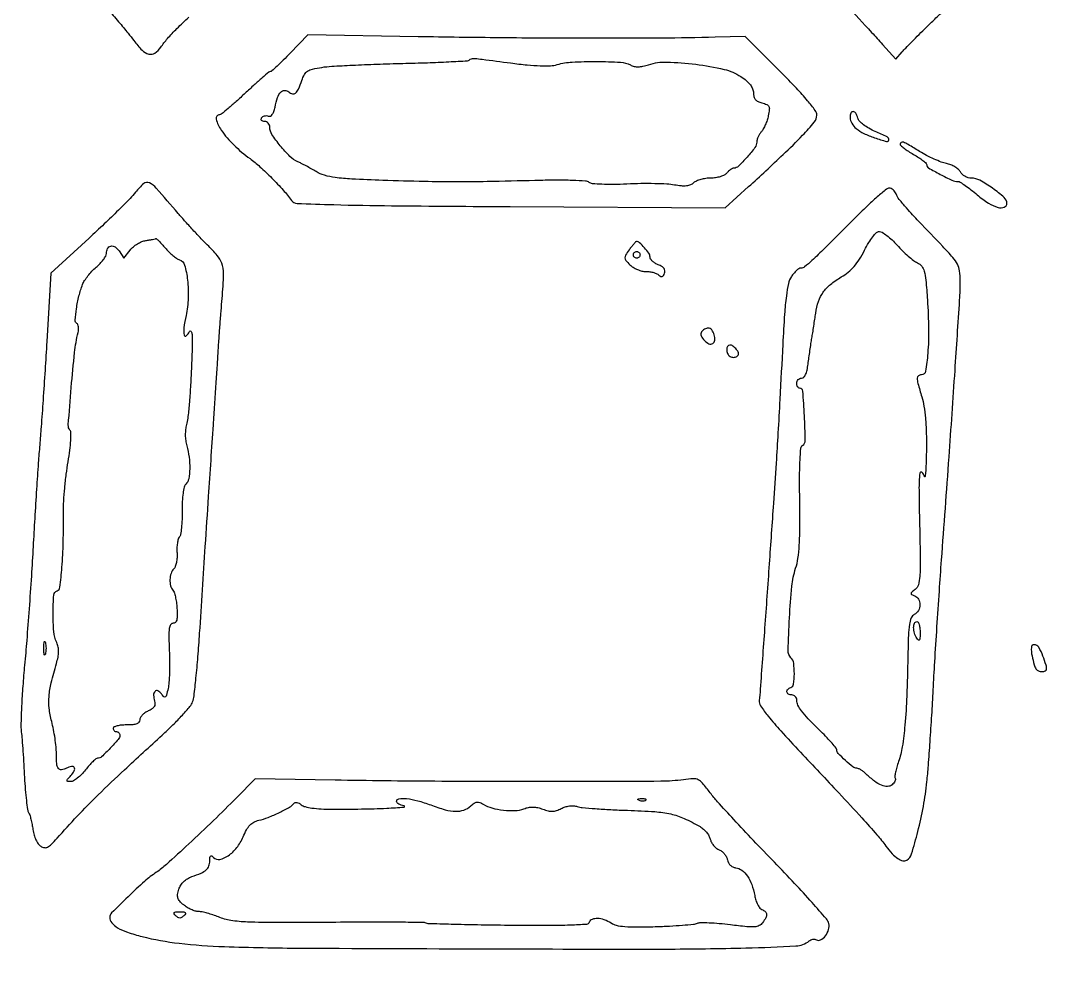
# Model space of a CAD drawing. Extents: x 0 to 5034, y 0 to 2560.
# Drawn here: x 2613.4 to 2927.1, y 478.7 to 762.2 of the extents above; entities that cross this region are included whole.
import ezdxf

# ---------------------------------------------------------------- set-up
doc = ezdxf.new("R2010")
doc.units = 0

msp = doc.modelspace()

# ---------------------------------------------------------------- linework, layer by layer
for points in [[(2860.86603, 766.920598, -0.000394), (2868.453569, 758.703838, -0.003579), (2871.73584, 755.092218), (2875.684435, 750.684435), (2877.592218, 752.856536, -0.011627), (2878.664834, 754.021955, -0.0027), (2880.523287, 755.928564, -0.002785), (2882.687347, 758.10052, -0.002724), (2884.891312, 760.264318, 0.001009), (2887.367545, 762.678797, 0.00056), (2890.377738, 765.632404, 0.000559)], [(2639.322231, 765.728812, -0.004003), (2642.646833, 761.888761, -0.003952), (2645.516163, 758.466006, -0.0148), (2647.236605, 756.25, 0.037115), (2649.677683, 753.379717, 0.138007), (2651.720383, 752.216772, 0.209341), (2653.551757, 752.530103, 0.098556), (2655.295026, 754.25, -0.03149), (2657.304685, 756.846767, -0.015834), (2660.141228, 759.8718, -0.013608), (2663.719187, 763.263384, -0.008801)], [(2965.823138, 296.950338, 0.000003), (2953.304453, 297.056861, 0.000012)]]:
    msp.add_lwpolyline(points, format="xyb")
for points in [[(2694.098098, 752.509704, -0.005726), (2692.034392, 750.39639, -0.008683), (2690.187545, 748.611078, -0.004174), (2688.592456, 747.146568, -0.175988), (2688.169813, 746.974816, 0.167067), (2687.730475, 746.805091, 0.002677), (2685.674088, 745.055053, 0.0067), (2683.301794, 742.958203, 0.004353), (2680.614317, 740.474816, -0.005449), (2677.917184, 737.993439, -0.008277), (2675.514747, 735.901977, -0.003869), (2673.443057, 734.185097, -0.172758), (2672.923334, 734, 0.492031), (2671.910552, 732.685006, 0.08736), (2673.434072, 729.384771, 0.047699), (2677.191487, 724.942728, 0.036632), (2682.053715, 720.846129, -0.027473), (2685.019005, 718.439155, -0.012949), (2688.586111, 715.030597, -0.012969), (2692.007184, 711.404325, -0.02475), (2694.528375, 708.292082, 0.228327), (2696.144641, 707.429013, 0.003399), (2707.167286, 707.046235, 0.004771), (2724.50983, 706.727577, 0.000681), (2760.0744, 706.461943), (2824.570226, 706.068037), (2831.535113, 712.443326, 0.003017), (2841.912574, 722.058038, 0.013734), (2847.761499, 727.853012, 0.018234), (2851.253174, 731.785428, 0.174138), (2852, 733.864751, 0.159882), (2851.53211, 735.290584, 0.015186), (2849.238583, 738.218279, 0.015661), (2845.893608, 741.98457, 0.006906), (2841.25, 746.760484), (2830.5, 757.515491), (2821.5, 757.262368, -0.005502), (2805.440087, 756.987493, -0.001984), (2782.600775, 756.938573, -0.001942), (2757.199322, 757.083636, -0.002094), (2732.428285, 757.425059), (2699.356571, 758.019409)], [(2760.201599, 749.536402, 0.008015), (2765.178106, 748.954968, 0.016491), (2769.090644, 748.691253, 0.020591), (2772.112186, 748.711964, 0.057882), (2774.194997, 749.055924, -0.056724), (2778.624383, 749.797911, -0.014501), (2785.904849, 749.970109, -0.011569), (2793.151183, 749.763613, -0.110388), (2796.11471, 748.938609, 0.066132), (2797.229381, 748.519902, 0.060936), (2798.446673, 748.390961, 0.049955), (2799.861207, 748.555812, 0.025738), (2801.582235, 749.02714, -0.087448), (2807.053486, 749.822289, -0.024505), (2815.699442, 749.136699, -0.024392), (2824.224223, 747.612697, -0.089973), (2829.232594, 745.464775, -0.027339), (2830.931149, 744.202056, -0.054676), (2832.09166, 742.99953, -0.070591), (2832.768255, 741.810755, -0.094399), (2833, 740.59422, 0.064717), (2833.148057, 739.455129, 0.112057), (2833.588258, 738.613063, 0.104394), (2834.374642, 738.005405, 0.051031), (2835.571338, 737.571451, -0.040031), (2836.983515, 737.094169, -0.179295), (2837.605439, 736.502158, -0.14409), (2837.765242, 735.56563, -0.023039), (2837.460044, 733.713043, -0.027146), (2837.096775, 732.36712, -0.022532), (2836.570003, 730.980076, -0.023117), (2835.969963, 729.751222, -0.055302), (2835.388706, 728.921259, 0.041557), (2834.857171, 728.204933, 0.033601), (2834.407932, 727.358909, 0.034733), (2834.098939, 726.516404, 0.070638), (2834, 725.819573, -0.162007), (2833.464959, 724.211627, -0.019895), (2831.096892, 721.296578, -0.018596), (2828.508267, 718.568667, -0.196056), (2827.113747, 718, 0.118667), (2826.695337, 717.899279, 0.036193), (2826.13443, 717.559375, 0.033966), (2825.540465, 717.074054, 0.031283), (2825, 716.5, -0.103805), (2824.274157, 715.923525, -0.040291), (2823.078333, 715.440625, -0.0377), (2821.656168, 715.110791, -0.038151), (2820.206296, 715, 0.035392), (2818.731787, 714.895496, 0.032071), (2817.236191, 714.583548, 0.033559), (2815.932875, 714.127143, 0.082128), (2815.078741, 713.582291, -0.083849), (2814.101107, 712.96335, -0.071327), (2812.917957, 712.655332, -0.0524), (2811.390002, 712.643769, -0.021298), (2809.327436, 712.933857, 0.032227), (2807.074501, 713.200683, 0.008366), (2803.42408, 713.334792, 0.008473), (2799.249538, 713.347501, 0.008554), (2795.090251, 713.218486, -0.008781), (2790.992871, 713.09325, -0.014205), (2787.506221, 713.146994, -0.01154), (2784.73347, 713.332765, -0.143637), (2783.762815, 713.715176, 0.150809), (2782.69543, 714.11848, 0.006713), (2778.706548, 714.311979, 0.010107), (2773.676087, 714.386596, 0.005506), (2767.5, 714.285343, -0.001736), (2753.176028, 713.942462, -0.005402), (2743.52186, 713.84923, -0.005907), (2734.333641, 713.968334, -0.002421), (2721.865882, 714.337715, -0.00359), (2712.548593, 714.725914, -0.020183), (2707.584552, 715.16979, -0.038499), (2704.377568, 715.841614, -0.06501), (2701.865882, 716.943135, 0.006375), (2700.42226, 717.789724, 0.005315), (2698.867666, 718.653195, 0.005368), (2697.427946, 719.413076, 0.014525), (2696.385748, 719.911196, -0.090595), (2694.039119, 721.508027, -0.027526), (2691.134592, 724.704662, -0.025042), (2688.631827, 728.119687, -0.146631), (2688, 730.227844, 0.086705), (2687.881768, 730.904528, 0.094164), (2687.542039, 731.479429, 0.100222), (2687.035699, 731.863965, 0.112911), (2686.440983, 732, -0.07169), (2685.893252, 732.07894, -0.147301), (2685.533851, 732.313776, -0.189104), (2685.416177, 732.662166, -0.127056), (2685.542134, 733.068174, -0.104952), (2685.895031, 733.437457, -0.081749), (2686.399631, 733.672433, -0.078075), (2686.975639, 733.740042, -0.082037), (2687.534229, 733.625239, 0.191305), (2688.148391, 733.632385, 0.13504), (2688.700435, 734.059181, 0.078636), (2689.172229, 734.949582, 0.029947), (2689.548551, 736.307065, -0.029025), (2690.33808, 739.175603, -0.101954), (2691.301049, 740.819778, -0.212603), (2692.418127, 741.317019, -0.174889), (2693.656845, 740.86983, 0.112526), (2694.800042, 740.291115, 0.24614), (2695.726839, 740.51613, 0.112179), (2696.576888, 741.690588, 0.018475), (2697.585755, 744.32177, -0.045368), (2698.375139, 746.090057, -0.121282), (2699.311296, 747.091082, -0.089681), (2700.781195, 747.710126, -0.018002), (2703.585755, 748.231257, -0.021768), (2706.550006, 748.541226, -0.003005), (2712.739849, 748.87985, -0.003441), (2720.079818, 749.186547, -0.002908), (2727.847772, 749.412363, 0.002685), (2735.305621, 749.625841, 0.00428), (2741.679249, 749.897181, 0.001061), (2747.231811, 750.19301, 0.184566), (2747.764439, 750.431106, -0.147648), (2748.47636, 750.812869, -0.067818), (2749.537307, 750.880452, -0.014658), (2751.664596, 750.664585, -0.000474)], [(2862, 733.154988, 0.137041), (2862.475141, 731.453965, 0.08432), (2863.844393, 729.87061, 0.061048), (2866.121323, 728.418873, 0.029588), (2869.324867, 727.115143, 0.013859), (2872.938856, 725.998706, 0.459946), (2873.606997, 726.446338, 0.318603), (2873.120296, 727.340323, 0.012606), (2869.546563, 728.980041, -0.025754), (2867.594985, 729.938346, -0.036365), (2865.976043, 731.000531, -0.041963), (2864.806979, 732.062057, -0.124111), (2864.288396, 733.005172, 0.066485), (2863.698346, 734.44656, 0.251111), (2862.898204, 734.94534, 0.335388), (2862.233511, 734.50812, 0.085652)], [(2877, 725.184141, 0.21517), (2877.193796, 724.754659, 0.017347), (2878.175, 723.947554, 0.020947), (2879.467551, 723.04075, 0.014464), (2881, 722.120156, -0.016171), (2882.532291, 721.192523, -0.02301), (2883.825, 720.264319, -0.02028), (2884.79405, 719.432587, -0.208169), (2885, 718.959354, 0.267294), (2885.509884, 718.07371, 0.009851), (2889.020178, 716.127012, 0.014892), (2892.537371, 714.398151, 0.107177), (2894.373473, 714, -0.143267), (2894.976488, 713.823595, -0.009824), (2896.471659, 712.825, -0.013388), (2898.225228, 711.532257, -0.009626), (2900.11505, 710, 0.032226), (2903.469576, 707.522633, 0.072224), (2906.344996, 706.212662, 0.158577), (2908.196917, 706.270559, 0.3162), (2909, 707.41349, 0.216193), (2908.197772, 709.182126, 0.025178), (2904.704031, 711.943166, 0.028581), (2900.885909, 714.343827, 0.126709), (2898.338181, 715, -0.073286), (2897.39655, 715.138762, -0.056736), (2896.442885, 715.548695, -0.057584), (2895.621154, 716.15334, -0.082687), (2895.070699, 716.867897, 0.092258), (2894.460254, 717.629937, 0.042979), (2893.430015, 718.374033, 0.040623), (2892.180509, 718.990613, 0.044981), (2890.889179, 719.372164, -0.041555), (2889.334065, 719.820117, -0.015076), (2887.21182, 720.701597, -0.01483), (2884.93604, 721.810701, -0.017118), (2882.838641, 723.004267, 0.003925), (2879.393702, 725.086859, 0.044673), (2877.961095, 725.772911, 0.225267), (2877.305469, 725.716512, 0.266516)], [(2647.726453, 710.75, -0.029473), (2646.120746, 708.907127, -0.004242), (2642.592761, 705.370312, -0.004802), (2638.339934, 701.258355, -0.004088), (2633.776036, 697), (2622.336544, 686.5), (2621.115522, 666, -0.001176), (2620.581842, 657.381419, -0.001051), (2619.988021, 648.4375, -0.001054), (2619.420751, 640.405173, -0.003286), (2618.991845, 635, 0.003906), (2618.57188, 629.622898, 0.001286), (2618.036427, 621.709375, 0.001281), (2617.487469, 612.927115, 0.001451), (2617.006916, 604.5, -0.002593), (2616.485381, 595.707699, -0.001817), (2615.810478, 585.807854, -0.001833), (2615.094725, 576.32886, -0.003824), (2614.453727, 568.952271, 0.005284), (2613.926577, 562.67325, 0.006057), (2613.559085, 556.663832, 0.0055), (2613.365407, 551.564704, 0.034207), (2613.473679, 548.952271, -0.007735), (2613.693528, 546.628729, -0.002327), (2613.956787, 543.087936, -0.002331), (2614.215166, 539.112213, -0.002529), (2614.429002, 535.240702, 0.007048), (2614.662884, 531.603572, 0.009638), (2614.982688, 528.336866, 0.006832), (2615.338171, 525.628885, 0.102914), (2615.661673, 524.740702, -0.062397), (2615.992452, 524.019013, -0.014143), (2616.361398, 522.72058, -0.014434), (2616.703683, 521.187746, -0.013571), (2616.964944, 519.605953, 0.035628), (2617.304925, 517.993275, 0.039785), (2617.862257, 516.50597, 0.043856), (2618.55595, 515.31031, 0.102406), (2619.307002, 514.605953, 0.099636), (2620.381107, 514.213136, 0.153022), (2621.352446, 514.361628, 0.082867), (2622.472332, 515.162383, 0.015696), (2624.195634, 517, -0.009127), (2630.233588, 523.610405, -0.009087), (2636.517427, 530.005845, -0.006881), (2644.398605, 537.530554, -0.002523), (2655.736467, 547.95512, 0.010422), (2658.940686, 550.996029, 0.012844), (2661.793754, 553.967856, 0.011274), (2664.053045, 556.56061, 0.086378), (2664.855019, 557.95512, 0.05843), (2665.270592, 559.707469, 0.003601), (2665.853724, 565.039941, 0.005307), (2666.436581, 571.419803, 0.003905), (2666.952091, 578.5, -0.000044), (2668.646589, 604.548635, -0.000207), (2669.627065, 619.505284, -0.000343), (2670.354193, 630.413385, -0.000376), (2671.075186, 641, 0.000433), (2671.487521, 647.064798, 0.000399), (2671.900804, 653.296875, 0.000399), (2672.260227, 658.851007, 0.001328), (2672.483716, 662.5, -0.002424), (2672.69232, 665.7878, -0.001215), (2672.986168, 669.940625, -0.001206), (2673.310969, 674.235345, -0.001785), (2673.618342, 678, 0.008792), (2674.118747, 685.407444, 0.071215), (2673.805729, 688.788313, 0.109149), (2672.572264, 691.329122, 0.032485), (2669.664343, 694.550298, -0.008874), (2667.714362, 696.515411, -0.004142), (2665.254526, 699.126907, -0.004102), (2662.718442, 701.909892, -0.005729), (2660.5, 704.442591, 0.003629), (2653.95666, 711.976436, 0.09774), (2651.864648, 713.578462, 0.304343), (2650.164226, 713.352334, 0.047513)], [(2863.440095, 703.03057, -0.000886), (2854.332215, 693.925116, -0.009455), (2850.555222, 690.302165, -0.018761), (2848.348173, 688.4122, -0.169249), (2847.165324, 688, 0.149313), (2846.62491, 687.834938, 0.036698), (2845.886228, 687.254228, 0.034323), (2845.101652, 686.433006, 0.028488), (2844.382622, 685.461202, 0.091115), (2843.510007, 683.387517, 0.022405), (2842.875261, 679.72884, 0.014877), (2842.333358, 674.172868, 0.00387), (2841.797384, 665.211202, -0.000331), (2840.924372, 648.64774, -0.001347), (2840.359634, 638.576261, -0.001662), (2839.799656, 629.560736, -0.000709), (2838.993105, 617.5, -0.000485), (2837.732583, 599.30347, -0.000408), (2836.362335, 580.02224, -0.000143), (2835.039922, 561.699689, -0.008299), (2834.74039, 558.340562, 0.177978), (2835.14049, 556.752019, 0.018533), (2837.464074, 553.605423, 0.015949), (2841.189639, 549.227086, 0.004864), (2847.099394, 542.840562, -0.000883), (2858.593629, 530.615737, -0.003587), (2865.522739, 523.112909, -0.005507), (2870.047367, 518.031263, -0.020211), (2872.742005, 514.671981, 0.026296), (2874.62694, 512.379805, 0.059889), (2876.323148, 510.920775, 0.092052), (2877.787271, 510.289381, 0.196766), (2878.980789, 510.488127, 0.181414), (2880.418285, 512.346841, 0.011826), (2882.304087, 519.012079, 0.017599), (2883.973841, 526.589995, 0.02014), (2885.019318, 533.933932, 0.006036), (2885.455689, 538.82055, 0.002016), (2885.978783, 545.977468, 0.002006), (2886.494257, 553.907106, 0.002289), (2886.922381, 561.5, -0.001979), (2887.390663, 569.897464, -0.001027), (2888.038536, 580.38125, -0.00102), (2888.748234, 591.149205, -0.001552), (2889.412874, 600.5, 0.000676), (2891.662445, 631.383362, 0.001139), (2893.455527, 657.297529, 0.000679), (2894.841679, 678.446771, 0.016948), (2895.017643, 684.272282, 0.033136), (2894.815254, 687.161105, 0.084853), (2894.186792, 689.153902, 0.061148), (2892.807367, 691.183503, 0.011317), (2889.75, 694.520352, -0.001418), (2882.613088, 702.006598, -0.008134), (2878.90575, 706.047223, -0.013618), (2876.726058, 708.640801, -0.070727), (2875.782224, 710.25, 0.060533), (2875.407782, 710.919178, 0.058942), (2874.881045, 711.485937, 0.064042), (2874.288884, 711.8708, 0.112576), (2873.72232, 712, 0.175276), (2872.885261, 711.697267, 0.005815), (2870.148288, 709.36523, 0.01043), (2866.963178, 706.467595, 0.007001)], [(2656.60848, 694.053448, 0.023549), (2657.691285, 692.883172, 0.022598), (2658.893751, 691.80289, 0.023204), (2660.039777, 690.949024, 0.071774), (2660.90647, 690.529685, -0.253836), (2662.43598, 688.940589, -0.03816), (2663.313997, 684.444079, -0.039071), (2663.522633, 679.021474, -0.04293), (2662.864744, 673.804927, 0.01954), (2662.221579, 670.106634, 0.086878), (2662.309888, 667.911562, 0.575733), (2662.956187, 667.702755, 0.103473), (2663.906624, 669, -0.576973), (2664.36539, 669.045134, -0.143976), (2664.685828, 668.128328, -0.02015), (2664.719473, 664.750648, -0.002862), (2664.469249, 657.814016, -0.005016), (2664.185849, 652.349244, -0.00614), (2663.807042, 647.248235, -0.005187), (2663.392104, 642.974117, -0.043063), (2663.01836, 641.064016, 0.041913), (2662.730074, 639.608421, 0.029985), (2662.644098, 637.949973, 0.029715), (2662.757646, 636.272067, 0.038098), (2663.069806, 634.756602, -0.038113), (2663.773308, 631.340725, -0.037301), (2663.957133, 627.832733, -0.038544), (2663.658401, 624.833161, -0.153459), (2662.813343, 623.213343, 0.139194), (2662.33183, 622.350057, 0.023401), (2661.979426, 620.470934, 0.022789), (2661.754778, 618.062866, 0.014738), (2661.704445, 615.263343, -0.012877), (2661.666322, 612.58933, -0.016803), (2661.48639, 610.149375, -0.014452), (2661.212771, 608.151603, -0.129536), (2660.852937, 607.351551, 0.10613), (2660.509799, 606.674068, 0.028408), (2660.267811, 605.483711, 0.02746), (2660.141611, 604.067096, 0.025303), (2660.165946, 602.605661, -0.032297), (2660.169864, 601.140166, -0.033964), (2659.983345, 599.711261, -0.036135), (2659.651405, 598.511588, -0.111261), (2659.20411, 597.80411, 0.117666), (2658.380864, 596.464799, 0.068171), (2658.039411, 594.596396, 0.0692), (2658.213398, 592.742118, 0.135272), (2658.920372, 591.45, -0.117295), (2659.296391, 590.817029, -0.020122), (2659.661453, 589.457188, -0.020961), (2659.964581, 587.792517, -0.017357), (2660.150763, 586, -0.014713), (2660.239075, 583.75742, -0.066114), (2660.079508, 582.457074, -0.143806), (2659.663602, 581.762908, -0.187527), (2658.980391, 581.494289, 0.264611), (2658.253502, 581.076919, 0.098994), (2657.8529, 579.925663, 0.038978), (2657.719993, 577.698465, 0.006308), (2657.854302, 573.357414, -0.009516), (2657.936576, 570.001874, -0.009498), (2657.891191, 566.643468, -0.009376), (2657.740897, 563.713956, -0.036565), (2657.482354, 561.919656, -0.009086), (2657.014016, 559.958136, -0.166494), (2656.66633, 559.430345, -0.382571), (2656.235281, 559.46163, -0.03406), (2655.474053, 560.366372, 0.119343), (2654.439936, 561.240693, 0.335042), (2653.563326, 561.079116, 0.197124), (2653.141544, 559.933212, 0.067794), (2653.449817, 558.158112, -0.09284), (2653.56026, 557.258696, -0.129374), (2653.306136, 556.492588, -0.100656), (2652.641917, 555.818794, -0.041121), (2651.514365, 555.188499, 0.046365), (2650.552492, 554.637525, 0.050545), (2649.738595, 553.932481, 0.056668), (2649.180477, 553.187116, 0.133156), (2649, 552.521439, -0.171889), (2648.752511, 551.822799, -0.132373), (2648.092727, 551.34509, -0.070893), (2646.902202, 551.076474, -0.020093), (2645, 551, 0.023598), (2643.467056, 550.92761, 0.037669), (2642.175, 550.70625, 0.04382), (2641.251055, 550.387127, 0.295869), (2641, 550, 0.099038), (2641.076342, 549.618362, 0.097945), (2641.29375, 549.29375, 0.097945), (2641.618362, 549.076342, 0.099038), (2642, 549, -0.106871), (2642.381534, 548.917508, -0.099464), (2642.70625, 548.683654, -0.095921), (2642.923943, 548.334196, -0.091722), (2643, 547.923077, -0.178638), (2642.527842, 546.643696, -0.014981), (2640.118556, 543.98941, -0.01464), (2637.553174, 541.479306, -0.188484), (2636.326923, 540.999971, 0.178643), (2635.866444, 540.830006, 0.015366), (2634.922573, 539.971833, 0.018758), (2633.837332, 538.84066, 0.013427), (2632.707368, 537.499971, -0.025889), (2631.519876, 536.160228, -0.030608), (2630.261442, 535.028116, -0.031939), (2629.104186, 534.223501, -0.136767), (2628.302381, 534, -0.03099), (2627.412431, 534.055212, -0.385376), (2627.20938, 534.290873, -0.170723), (2627.369166, 534.711989, -0.008681), (2628.347194, 535.831152, 0.058236), (2629.361929, 537.254867, 0.271037), (2629.336277, 538.223577, 0.318854), (2628.52255, 538.565354, 0.068033), (2627, 538, -0.091756), (2625.521531, 537.529017, -0.283149), (2624.606551, 537.944728, -0.130195), (2624.115518, 539.361848, -0.018657), (2624, 542.456568, 0.025176), (2623.900943, 544.422627, 0.011522), (2623.583838, 546.972506, 0.011378), (2623.125907, 549.647875, 0.015399), (2622.58328, 552.039901, -0.034599), (2621.843914, 555.997337, -0.049326), (2621.783332, 559.56946, -0.039102), (2622.441562, 563.653992, -0.013641), (2624.003687, 569.405124, 0.023305), (2624.497599, 571.373059, 0.046438), (2624.668158, 572.968641, 0.055794), (2624.531415, 574.362477, 0.054619), (2624.089836, 575.702177, -0.085879), (2623.218256, 579.029531, -0.022989), (2623.004841, 584.515993, -0.015705), (2623.214627, 589.962341, -0.303631), (2624.19998, 591.233327, 0.291298), (2625.064586, 592.297849, 0.008736), (2625.648872, 598.255825, 0.014202), (2626.039479, 605.777894, 0.007799), (2626.112163, 615, -0.017191), (2626.194505, 618.087598, -0.008106), (2626.502342, 622.064529, -0.008022), (2626.959492, 626.222506, -0.011206), (2627.510866, 629.9218, 0.010113), (2628.040399, 633.422079, 0.018007), (2628.313615, 636.322873, 0.016218), (2628.371054, 638.577838, 0.173139), (2628.061745, 639.425602, -0.194152), (2627.568717, 640.969033, -0.002101), (2628.456795, 652.252549, -0.006503), (2629.465156, 662.751417, -0.030989), (2630.488696, 668.688715, 0.040774), (2630.622381, 669.566315, 0.050166), (2630.597063, 670.393901, 0.058386), (2630.429601, 671.056727, 0.164744), (2630.129296, 671.42009, -0.280813), (2629.629069, 672.405594, -0.016941), (2630.015002, 675.846164, -0.024311), (2630.763859, 679.653789, -0.030431), (2631.84014, 683.088667, -0.052119), (2632.435678, 684.265036, -0.023287), (2633.444228, 685.679715, -0.02275), (2634.659951, 687.090119, -0.028607), (2635.91391, 688.274107, 0.026208), (2637.095177, 689.378793, 0.03039), (2638.093461, 690.550331, 0.031731), (2638.801553, 691.627541, 0.130248), (2639, 692.376423, -0.119047), (2639.362301, 693.87653, -0.225663), (2640.328186, 694.615305, -0.201587), (2641.606549, 694.371063, -0.099838), (2642.795386, 693.181645), (2644.229395, 691.021912), (2646.1367, 693.446657, -0.051933), (2647.0669, 694.405397, -0.036806), (2648.285083, 695.280882, -0.0373), (2649.588329, 695.951118, -0.062497), (2650.772002, 696.285869, 0.003393), (2651.839958, 696.455547, 0.004758), (2652.791053, 696.622599, 0.002891), (2653.588184, 696.775215, 0.062476), (2653.81456, 696.850168, -0.310101), (2654.017807, 696.818021, -0.006909), (2654.76503, 696.090437, -0.013148), (2655.635346, 695.172184, -0.0082)], [(2876.103966, 694.885119, 0.015206), (2877.701126, 693.224674, 0.014525), (2879.420199, 691.638014, 0.014632), (2881.018482, 690.326791, 0.0492), (2882.163941, 689.609489, -0.107101), (2883.470917, 688.564341, -0.105215), (2884.238305, 687.065573, -0.043972), (2884.707574, 684.421724, -0.005213), (2885.168525, 678.474371, -0.013272), (2885.522428, 669.715143, -0.023517), (2885.282641, 662.492489, -0.020913), (2884.616947, 657.064577, -0.366997), (2883.361905, 656, 0.161661), (2882.456457, 655.699393, 0.241806), (2882.0973, 654.965642, 0.063529), (2882.330674, 653.380705, 0.005364), (2883.489176, 649.408931, -0.034751), (2884.11916, 646.65721, -0.016504), (2884.563964, 643.046826, -0.014549), (2884.822044, 638.784981, -0.010351), (2884.873174, 634, -0.004458), (2884.799369, 630.101916, -0.010254), (2884.657581, 627.171875, -0.019117), (2884.478789, 625.508709, -0.825431), (2884.286934, 625.5, 0.156885), (2883.51337, 626.769451, 0.607231), (2882.880028, 626.517106, 0.027316), (2882.651968, 621.517527, 0.003641), (2882.824362, 610.952607, -0.002285), (2883.028307, 600.235921, -0.020905), (2882.900855, 595.576286, -0.05144), (2882.455124, 593.009485, -0.167721), (2881.484888, 591.612608, 0.013842), (2880.460616, 590.819216, 0.20765), (2880.258826, 590.426427, 0.299657), (2880.444763, 590.099553, 0.026235), (2881.359701, 589.692211, -0.172925), (2882.529845, 588.688735, -0.135609), (2882.946132, 587.057668, -0.124709), (2882.473951, 585.336983, -0.137011), (2881.25, 584.120081, 0.165744), (2880.318077, 583.083144, 0.063264), (2879.779516, 581.190655, 0.029068), (2879.472142, 577.886805, 0.004514), (2879.30388, 571.320391, -0.005427), (2878.984106, 559.671383, -0.01271), (2878.429402, 550.97735, -0.016523), (2877.630845, 544.473897, -0.046024), (2876.506295, 540.017841, 0.014793), (2875.969721, 538.340465, 0.02026), (2875.593712, 536.800651, 0.017483), (2875.383242, 535.529045, 0.172336), (2875.49578, 535.006828, -0.175845), (2875.57602, 534.621773, -0.075515), (2875.421961, 534.111903, -0.061492), (2875.071487, 533.561492, -0.047095), (2874.56735, 533.055896, -0.175141), (2873.201604, 532.563605, -0.098037), (2871.448501, 532.912151, -0.064521), (2869.319575, 534.132705, -0.028112), (2866.834422, 536.25, 0.023565), (2866.062509, 536.919853, 0.026569), (2865.260246, 537.485937, 0.027207), (2864.535072, 537.888677, 0.113624), (2864.051522, 538, -0.169324), (2862.855659, 538.41693, -0.017913), (2860.575554, 540.363917, -0.017062), (2858.43341, 542.469108, -0.192314), (2858, 543.55426, 0.172968), (2857.820673, 544.057132, 0.007603), (2856.604688, 545.499922, 0.012116), (2855.069989, 547.181589, 0.008281), (2853.25, 549.019393, -0.006113), (2849.413355, 552.860139, -0.029416), (2847.390781, 555.195138, -0.054267), (2846.342991, 556.917308, -0.109979), (2846, 558.457794, 0.096239), (2845.885643, 559.046423, 0.097243), (2845.559375, 559.546977, 0.098576), (2845.072396, 559.88211, 0.10191), (2844.5, 560, -0.121838), (2843.494694, 560.248661, -0.243086), (2843.038369, 560.903079, -0.233581), (2843.300797, 561.676941, -0.116312), (2844.203353, 562.234451, 0.284686), (2845.052049, 563.253694, 0.033288), (2845.278124, 566.340894, 0.035855), (2845.071539, 569.508226, 0.163583), (2844.261655, 571.138345, -0.206148), (2843.413239, 573.269935, -0.006094), (2843.807195, 583.116585, -0.011791), (2844.527334, 592.604539, -0.054481), (2845.663538, 597.982976, 0.044532), (2846.353958, 600.957926, 0.019667), (2846.756056, 604.977398, 0.013945), (2846.934475, 610.467354, 0.004964), (2846.892661, 618.316068, -0.004431), (2846.847266, 625.417321, -0.012299), (2846.982364, 630.407605, -0.009495), (2847.237974, 634.019484, -0.236143), (2847.747269, 634.843804, 0.265339), (2848.560568, 636.337868, 0.007903), (2848.294323, 643.72365, 0.007159), (2847.803859, 651.126528, 0.390835), (2846.857107, 652, -0.17057), (2846.530092, 652.114901, -0.094251), (2846.251775, 652.440625, -0.074785), (2846.063532, 652.926197, -0.055192), (2846, 653.5, -0.094858), (2846.109609, 654.072553, -0.096864), (2846.422626, 654.559375, -0.098865), (2846.889741, 654.885263, -0.103382), (2847.438727, 655, 0.202478), (2848.092993, 655.276275, 0.084959), (2848.645135, 656.079579, 0.054736), (2849.086885, 657.397992, 0.022812), (2849.401606, 659.25, -0.003072), (2849.645497, 661.132283, -0.002065), (2849.946204, 663.279688, -0.00208), (2850.254513, 665.355927, -0.004117), (2850.519513, 667, 0.002227), (2850.787899, 668.625929, 0.001185), (2851.106354, 670.640644, 0.001179), (2851.422025, 672.700859, 0.001834), (2851.683488, 674.478787, -0.044499), (2852.520657, 678.033656, -0.073345), (2853.906905, 680.785446, -0.069927), (2856.081041, 683.106582, -0.036886), (2859.33563, 685.355798, 0.038457), (2861.427269, 686.811025, 0.042697), (2863.19338, 688.523825, 0.038609), (2864.77757, 690.659573, 0.023409), (2866.325996, 693.400637, -0.019), (2867.576642, 695.660855, -0.03177), (2868.815412, 697.44498, -0.035785), (2869.939453, 698.671157, -0.191617), (2870.766021, 699, -0.140844), (2871.613632, 698.756406, -0.024263), (2872.999829, 697.791254, -0.024746), (2874.55989, 696.460588, -0.019888)], [(2795.723388, 693.495187, 0.019324), (2794.68155, 691.940263, 0.153071), (2794.471543, 691.110533, 0.161574), (2794.779234, 690.331748, 0.022192), (2795.973388, 689.026612, 0.0581), (2796.954275, 688.250572, 0.038952), (2798.227183, 687.595317, 0.039069), (2799.579675, 687.147971, 0.060406), (2800.8, 687, -0.034181), (2801.950228, 686.921276, -0.03316), (2803.090995, 686.686505, -0.034995), (2804.06371, 686.343269, -0.094332), (2804.667217, 685.932783, 0.068535), (2805.191929, 685.5351, 0.207455), (2805.628192, 685.490191, 0.17738), (2806.006348, 685.782251, 0.04895), (2806.348117, 686.464795, 0.111193), (2806.460317, 687.233523, 0.140133), (2806.211415, 687.904958, 0.102416), (2805.561628, 688.490249, 0.04147), (2804.4809, 689.007262, -0.044966), (2803.531749, 689.469497, -0.051878), (2802.728764, 690.075791, -0.059366), (2802.177991, 690.72729, -0.146847), (2802, 691.320262, 0.150803), (2801.650498, 692.452711, 0.03039), (2800.343791, 694.138252, 0.028435), (2798.86173, 695.645177, 0.205659), (2797.921259, 695.968575, 0.184587), (2797.681525, 695.855852, 0.009931), (2797.101865, 695.229055, 0.01444), (2796.434672, 694.433076, 0.009941)], [(2799, 692, -0.099038), (2798.923658, 691.618362, -0.097945), (2798.70625, 691.29375, -0.097945), (2798.381638, 691.076342, -0.099038), (2798, 691, -0.099038), (2797.618362, 691.076342, -0.097945), (2797.29375, 691.29375, -0.097945), (2797.076342, 691.618362, -0.099038), (2797, 692, -0.099038), (2797.076342, 692.381638, -0.097945), (2797.29375, 692.70625, -0.097945), (2797.618362, 692.923658, -0.099038), (2798, 693, -0.099038), (2798.381638, 692.923658, -0.097945), (2798.70625, 692.70625, -0.097945), (2798.923658, 692.381638, -0.099038)], [(2817.440693, 668.904039, 0.244826), (2817.354937, 667.737279, 0.089366), (2818.297941, 666.313835, 0.090543), (2819.668243, 665.321335, 0.255295), (2820.810159, 665.382672, 0.236906), (2821.420934, 666.374444, 0.093961), (2821.255698, 668.011079, 0.09333), (2820.501055, 669.48169, 0.231656), (2819.442386, 670, 0.072447), (2818.885585, 669.918898, 0.052963), (2818.308093, 669.678061, 0.053249), (2817.797731, 669.323381, 0.076019)], [(2825, 663.559017, 0.112441), (2825.265225, 662.394527, 0.134726), (2826.000645, 661.548755, 0.146432), (2827.013946, 661.239252, 0.140722), (2828.048558, 661.530011, 0.110253), (2828.435208, 661.907337, 0.160707), (2828.556329, 662.36394, 0.115588), (2828.391203, 662.918193, 0.043282), (2827.926114, 663.589028, 0.055654), (2826.849369, 664.626612, 0.168041), (2825.89645, 664.945273, 0.273493), (2825.250246, 664.554235, 0.123798)], [(2882.984687, 578.75, -0.010814), (2882.942368, 577.143611, -0.116665), (2882.763835, 576.52332, -0.473162), (2882.462332, 576.470206, -0.07201), (2882, 577, -0.072084), (2881.29048, 578.547831, -0.071596), (2881.04735, 580.23706, -0.097179), (2881.301117, 581.530389, -0.304766), (2882, 582, -0.267845), (2882.383899, 581.778455, -0.057513), (2882.701752, 581.045313, -0.045617), (2882.917922, 579.995198, -0.029148)], [(2620.689326, 572.25, -0.161593), (2620.521012, 571.99086, -0.542911), (2620.366341, 572.042188, -0.052887), (2620.259713, 572.748017, -0.011065), (2620.232003, 574, -0.011065), (2620.259713, 575.251983, -0.052887), (2620.366341, 575.957812, -0.542911), (2620.521012, 576.00914, -0.161593), (2620.689326, 575.75, -0.039571), (2620.831531, 574.952734, -0.024357), (2620.877971, 574, -0.024357), (2620.831531, 573.047266, -0.039571)], [(2916.538142, 571.75, 0.0115), (2917.179, 569.064755, 0.077448), (2917.725413, 567.81395, 0.157576), (2918.451504, 567.212526, 0.09508), (2919.559017, 567, 0.102726), (2920.529341, 567.201482, 0.284865), (2920.909919, 567.750322, 0.091934), (2920.758713, 568.888431, 0.007885), (2919.799112, 571.679002, 0.04983), (2918.54596, 574.296221, 0.256114), (2917.20114, 575.071969, 0.405471), (2916.33675, 574.268869, 0.065842)], [(2678.01148, 529.186268, -0.005543), (2671.086878, 522.334058, -0.004821), (2663.684853, 515.307012, -0.003562), (2656.966908, 509.140189, -0.036708), (2654, 506.827351, 0.034253), (2650.41684, 504.062264, 0.010983), (2645.48512, 499.489186, 0.004851), (2640.561924, 494.625174, 0.197963), (2640, 493.261526, 0.179706), (2640.596406, 491.65572, 0.081753), (2642.340333, 490.197467, 0.051813), (2645.298565, 488.841673, 0.019373), (2649.683034, 487.545361, 0.034201), (2660.765826, 485.52458, 0.019399), (2674.374471, 484.526843, 0.00732), (2697.56971, 484.068609, 0.000615), (2757.5, 483.835831, 0.000918), (2806.462668, 483.795792, 0.00618), (2830.752418, 484.120762, 0.006743), (2845.75944, 484.709686, 0.156481), (2849.706195, 486.209482, -0.064047), (2850.239239, 486.533134, -0.062579), (2850.841006, 486.714524, -0.067936), (2851.417571, 486.733043, -0.112982), (2851.875575, 486.576899, 0.270508), (2853.162685, 486.544451, 0.104158), (2854.569094, 487.755094, 0.087262), (2855.548416, 489.643509, 0.138433), (2855.601275, 491.452509, 0.117051), (2854.885961, 492.830043, 0.003497), (2850.582448, 497.746848, 0.006782), (2845.364452, 503.466803, 0.00461), (2839.278948, 509.839837, -0.002898), (2832.984679, 516.386457, -0.003444), (2827.121603, 522.641474, -0.002992), (2822.245265, 527.979871, -0.022087), (2820.049914, 530.639583, 0.012786), (2817.768024, 533.511284, 0.104358), (2816.457178, 534.540906, 0.127281), (2814.948708, 534.853997, 0.022545), (2812.049914, 534.581777, -0.033659), (2805.263481, 534.096245, -0.000718), (2771.792041, 534.006076, -0.001886), (2737.471248, 534.092375, -0.00284), (2707.554227, 534.450375), (2683.631813, 534.872537)], [(2736.239273, 527.000504, 0.022395), (2740.566378, 525.57406, 0.062345), (2743.724569, 525.099578, 0.090502), (2746.170813, 525.484114, 0.100116), (2748.227199, 526.705612, -0.036629), (2749.2791, 527.525947, -0.113711), (2750.114964, 527.843114, -0.125253), (2750.956923, 527.747574, -0.049052), (2752.012265, 527.224413, 0.073439), (2754.59647, 526.096218, 0.038421), (2758.052751, 525.43791, 0.038481), (2761.531029, 525.317918, 0.081154), (2764.168019, 525.864534, -0.044343), (2765.559263, 526.261156, -0.052539), (2766.920903, 526.375949, -0.050061), (2768.32952, 526.204791, -0.035007), (2769.862951, 525.745629, 0.031297), (2771.48336, 525.247305, 0.067643), (2772.778355, 525.116459, 0.072855), (2773.999712, 525.338501, 0.041551), (2775.379224, 525.935363, -0.047669), (2776.549044, 526.424629, -0.044158), (2777.820755, 526.699153, -0.045667), (2779.073105, 526.740593, -0.062039), (2780.184293, 526.535965, 0.053037), (2781.698447, 526.228943, 0.004725), (2785.577441, 525.899871, 0.006121), (2790.223945, 525.607034, 0.004736), (2795.292104, 525.397979, -0.00878), (2803.475382, 524.994112, -0.038692), (2808.252039, 524.300414, -0.051327), (2812.194109, 522.975967, -0.023865), (2817, 520.507994, -0.051538), (2817.996049, 519.789179, -0.039811), (2818.922095, 518.820909, -0.040911), (2819.647567, 517.764474, -0.072861), (2820.032662, 516.784747, 0.069254), (2820.396619, 515.83891, 0.047192), (2821.048219, 514.886333, 0.04707), (2821.869615, 514.06972, 0.067436), (2822.741885, 513.530429, -0.064568), (2823.596054, 513.009046, -0.051428), (2824.364496, 512.249232, -0.052916), (2824.937869, 511.37892, -0.083838), (2825.209222, 510.530429, 0.086115), (2825.481243, 509.692924, 0.081557), (2826.023146, 508.978026, 0.079382), (2826.779908, 508.459184, 0.075421), (2827.674039, 508.190403, -0.127077), (2829.550528, 507.409716, -0.081237), (2831.189336, 505.691075, -0.064503), (2832.494533, 503.125929, -0.039606), (2833.376333, 499.846551, 0.03338), (2833.744365, 498.406689, 0.038649), (2834.287853, 497.100285, 0.042267), (2834.914084, 496.092454, 0.141923), (2835.5272, 495.627936, -0.087915), (2836.542775, 495.016703, -0.201982), (2836.927477, 494.230433, -0.138269), (2836.69353, 493.176153, -0.035346), (2835.75, 491.683904, -0.119753), (2834.715206, 490.815945, -0.098619), (2833.32001, 490.440356, -0.042299), (2830.993137, 490.482671, -0.005617), (2826.101087, 491.04262, 0.00946), (2822.767628, 491.398242, 0.012253), (2819.699035, 491.591381, 0.010023), (2817.14627, 491.638125, 0.099417), (2816.101087, 491.426345, -0.074421), (2814.998568, 491.145376, -0.004989), (2811.747844, 490.848783, -0.007093), (2807.848488, 490.587826, -0.005248), (2803.529871, 490.405724, -0.006488), (2797.985068, 490.302195, -0.022631), (2794.408908, 490.443745, -0.035208), (2791.965168, 490.826089, -0.088846), (2790.315054, 491.529224, 0.058688), (2788.279432, 492.544872, 0.075721), (2786.232169, 492.947951, 0.101259), (2784.614351, 492.68922, 0.225887), (2783.770804, 491.812412, -0.304167), (2782.980568, 491.201011, -0.007489), (2778.171679, 490.946064, -0.00984), (2771.099508, 490.816565, -0.002417), (2759.468481, 490.888738, -0.001588), (2750.255724, 491.019704, -0.002539), (2742.388149, 491.196506, -0.000501), (2735.465424, 491.394196, -0.13176), (2734.893442, 491.565857, 0.135811), (2734.32328, 491.732036, 0.000586), (2727.852293, 491.812678, 0.002787), (2720.483168, 491.854784, 0.001748), (2711.862431, 491.825853, -0.000981), (2690.056153, 491.719222, -0.010792), (2681.314749, 491.882303, -0.027766), (2676.280321, 492.365854, -0.061203), (2672.56629, 493.407855, 0.0168), (2670.951287, 494.019775, 0.015356), (2669.250034, 494.54208, 0.015574), (2667.702256, 494.91433, 0.047346), (2666.627876, 495.033269, -0.068431), (2665.645414, 495.184049, -0.0322), (2664.437933, 495.629351, -0.03116), (2663.212684, 496.267213, -0.038126), (2662.160832, 497.015766, -0.035017), (2660.967873, 498.160388, -0.111127), (2660.426737, 499.117175, -0.114878), (2660.357007, 500.194706, -0.038755), (2660.735941, 501.732496, -0.061286), (2661.314686, 502.957081, -0.057791), (2662.182714, 504.03189, -0.056739), (2663.290321, 504.896168, -0.055013), (2664.575109, 505.5, 0.019234), (2667.390775, 506.585291, 0.078597), (2668.93544, 507.560693, 0.125224), (2669.724172, 508.709778, 0.088326), (2670, 510.259017, -0.022316), (2670.045858, 511.285951, -0.194687), (2670.25, 511.684065, -0.334997), (2670.589251, 511.706462, -0.051252), (2671.148756, 511.251244, 0.252284), (2673.013282, 510.692522, 0.102267), (2675.52758, 511.776168, 0.075604), (2678.074278, 514.204859, 0.063393), (2679.967908, 517.425133, -0.026032), (2681.003446, 519.531041, -0.061725), (2682.034079, 520.937613, -0.078246), (2683.207152, 521.846119, -0.068257), (2684.658107, 522.403057, 0.035187), (2687.495872, 523.282563, 0.018873), (2690.862709, 524.740403, 0.015557), (2693.928918, 526.326895, 0.109971), (2695.173785, 527.435698, -0.165312), (2695.560636, 527.711323, -0.114847), (2696.100663, 527.745228, -0.08372), (2696.747106, 527.521606, -0.048196), (2697.430584, 527.05761, 0.112417), (2698.546341, 526.492486, 0.025874), (2700.630158, 526.084811, 0.022546), (2703.376792, 525.819276, 0.012359), (2706.7568, 525.72943, 0.004713), (2715.46348, 525.795313, 0.0071), (2723.048503, 526.031986, 0.008803), (2728.230962, 526.358903, 0.872968), (2728.25, 526.705733, -0.037644), (2727.388683, 526.939971, -0.051079), (2726.660937, 527.285119, -0.061974), (2726.159044, 527.681695, -0.197067), (2726, 528.069551, -0.376718), (2726.710666, 528.878924, -0.058497), (2729.024954, 528.908622, -0.041676), (2732.333996, 528.28137, -0.023149)], [(2800.729167, 528.395833, -0.126455), (2800.402231, 528.202593, -0.060344), (2799.916927, 528.123424, -0.05415), (2799.359369, 528.160852, -0.051402), (2798.8125, 528.316886, -0.054073), (2798.395823, 528.538436, -0.470617), (2798.37858, 528.720685, -0.168741), (2798.670344, 528.862007, -0.018894), (2799.416667, 528.921053, -0.028489), (2800.112848, 528.910055, -0.077125), (2800.592839, 528.799335, -0.208169), (2800.77538, 528.614691, -0.296942)], [(2662.2, 493.8, -0.049631), (2661.547259, 493.265408, -0.147822), (2661, 493.1, -0.147822), (2660.452741, 493.265408, -0.049631), (2659.8, 493.8, -0.051663), (2659.313616, 494.398813, -0.354955), (2659.35, 494.75, -0.180052), (2659.800928, 494.95632, -0.018208), (2661, 495, -0.018208), (2662.199072, 494.95632, -0.180052), (2662.65, 494.75, -0.354955), (2662.686384, 494.398813, -0.051663)]]:
    msp.add_lwpolyline(points, format="xyb", close=True)

doc.saveas('drawing.dxf')
